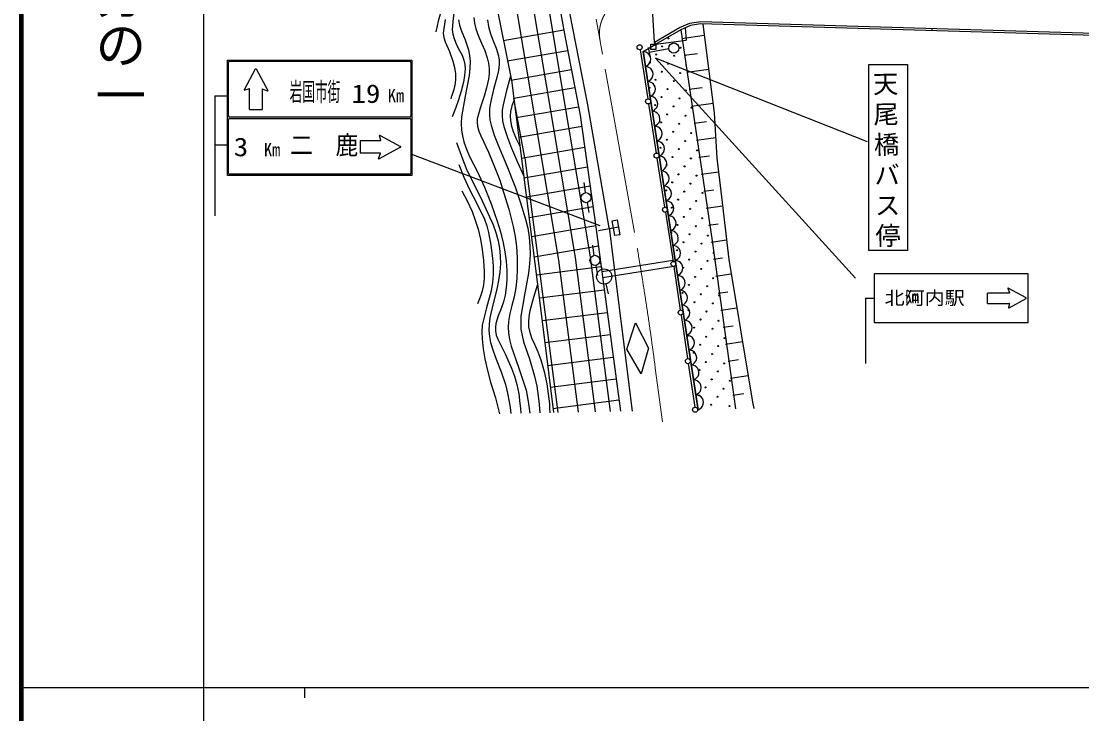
# Model space of a CAD drawing. Units: millimetres, scale not verified. Extents: x 40000 to 680000, y 20000 to 380000.
# Drawn here: x 40000 to 144785, y 202409 to 270806 of the extents above; entities that cross this region are included whole.
import ezdxf
from ezdxf.enums import TextEntityAlignment as Align

# ---------------------------------------------------------------- set-up
doc = ezdxf.new("R2010")
doc.units = ezdxf.units.MM
doc.header["$LTSCALE"] = 1000
doc.linetypes.add('CHAIN', pattern=[18.5, 12, -1.5, 3.5, -1.5])
for name, color, linetype, lineweight in [('M-BGD', 7, 'Continuous', 25), ('M-BMK', 2, 'CHAIN', 13), ('M-STR-STR1', 1, 'Continuous', 25), ('M-TTL', 2, 'Continuous', 140), ('M-TTL-BAND', 7, 'Continuous', 25)]:
    doc.layers.add(name, color=color, linetype=linetype, lineweight=lineweight)
doc.styles.add('@ＭＳ ゴシック', font='')
doc.styles.add('ＭＳ ゴシック', font='')
doc.styles.get('@ＭＳ ゴシック').set_extended_font_data('@MS Gothic')
doc.styles.get('ＭＳ ゴシック').set_extended_font_data('MS Gothic')

# ---------------------------------------------------------------- blocks, each defined once
blk = doc.blocks.new('BUHIN1')
at = {"color": 7, "linetype": 'Continuous', "lineweight": 25}
blk.add_line((42, -2000), (0, -5), dxfattribs=at)
blk.add_lwpolyline([(792, -1984), (-708, -2015), (-718, -1516), (782, -1484)], close=True, dxfattribs=at)
blk = doc.blocks.new('BUHIN2')
at = {"color": 7, "linetype": 'Continuous', "lineweight": 25}
blk.add_circle((0, 0), 746, dxfattribs=at)
blk = doc.blocks.new('BUHIN3')
at = {"color": 7, "linetype": 'Continuous', "lineweight": 25}
blk.add_circle((0, 0), 498, dxfattribs=at)
blk = doc.blocks.new('BUHIN21')
at = {"color": 7, "linetype": 'Continuous', "lineweight": 25}
blk.add_lwpolyline([(-746, 3), (-690, -169), (-602, -314), (-457, -479), (-293, -569), (-118, -626), (113, -627), (288, -572), (453, -483), (599, -319), (685, -174), (746, -3)], dxfattribs=at)
blk = doc.blocks.new('BUHIN38')
at = {"color": 7, "linetype": 'Continuous', "lineweight": 25}
blk.add_circle((0, 0), 249, dxfattribs=at)
blk = doc.blocks.new('BUHIN39')
at = {"color": 7, "linetype": 'Continuous', "lineweight": 25}
blk.add_circle((0, 0), 249, dxfattribs=at)

msp = doc.modelspace()

# ---------------------------------------------------------------- linework, layer by layer
at = {"layer": 'M-BGD'}
for p, q in [((84765, 283394), (88465, 264771)), ((86989, 283469), (93084, 247205)), ((88656, 283654), (94734, 247483)), ((90130, 283817), (96195, 247728)), ((92439, 276304), (93743, 269203)), ((95978, 262537), (93493, 275204)), ((107348, 270525), (108478, 261772)), ((107348, 270525), (108478, 261772)), ((93612, 269918), (87619, 268884)), ((105156, 269955), (108277, 249101)), ((105276, 269116), (107489, 269433)), ((105609, 270153), (105693, 268923)), ((129966, 270109), (129959, 269859)), ((93743, 269203), (95221, 261514)), ((101452, 267813), (102698, 268534)), ((102702, 268534), (102700, 268024)), ((102702, 268534), (105693, 268923)), ((93995, 267894), (88002, 266860)), ((101140, 267987), (101898, 263133)), ((101452, 267813), (106893, 232438)), ((106893, 232438), (101452, 267813)), ((101950, 268219), (102129, 267222)), ((103982, 268066), (102040, 267717)), ((105516, 267439), (106830, 267627)), ((60365, 255571), (60365, 266971)), ((60365, 266971), (78605, 266971)), ((60485, 261451), (60485, 266731)), ((60605, 266851), (78365, 266851)), ((78485, 266731), (78485, 261451)), ((78605, 266971), (78605, 255571)), ((102681, 267162), (122424, 245420)), ((123628, 258882), (102681, 267162)), ((123737, 248156), (123737, 266544)), ((123737, 266544), (127568, 266544)), ((127568, 266544), (127568, 248156)), ((62045, 264072), (63141, 266091)), ((63217, 266091), (64377, 263975)), ((94361, 265992), (88368, 264958)), ((105756, 265761), (107923, 266071)), ((62510, 264130), (62095, 264010)), ((62565, 262081), (62565, 264088)), ((63790, 264071), (63790, 262081)), ((64322, 263914), (63850, 264111)), ((88440, 264970), (91215, 243250)), ((94702, 264215), (88669, 263174)), ((105995, 264084), (107282, 264268)), ((59130, 263451), (59130, 251576)), ((59130, 263451), (60365, 263451)), ((89769, 257302), (88669, 263174)), ((62565, 262081), (63790, 262081)), ((95067, 262316), (88915, 261254)), ((98074, 250398), (95978, 262537)), ((101975, 262639), (102733, 257785)), ((106235, 262406), (108357, 262710)), ((60485, 255811), (60485, 261091)), ((78365, 261331), (60605, 261331)), ((60605, 261211), (78365, 261211)), ((78485, 261091), (78485, 255811)), ((95221, 261514), (96813, 250240)), ((108478, 261772), (108736, 257270)), ((108478, 261772), (108736, 257270)), ((95378, 260405), (89160, 259332)), ((106475, 260729), (107703, 260904)), ((73478, 259013), (73478, 257787)), ((73478, 259013), (75485, 259013)), ((75526, 259068), (75406, 259483)), ((75468, 259533), (77488, 258437)), ((106715, 259051), (108618, 259323)), ((60485, 258568), (59130, 258568)), ((75468, 257787), (73478, 257787)), ((77488, 258361), (75372, 257201)), ((95672, 258320), (89427, 257243)), ((75311, 257256), (75507, 257728)), ((78673, 257657), (97181, 250625)), ((89769, 257302), (93033, 232161)), ((102810, 257291), (103568, 252436)), ((106955, 257374), (108011, 257525)), ((108736, 257270), (109112, 254030)), ((108736, 257270), (109112, 254030)), ((78365, 255691), (60605, 255691)), ((95943, 256402), (89673, 255320)), ((107195, 255696), (108890, 255939)), ((78605, 255571), (60365, 255571)), ((95744, 253877), (95626, 254870)), ((96208, 254527), (89913, 253441)), ((107434, 254019), (108425, 254160)), ((109112, 254030), (109907, 247289)), ((95900, 252890), (96094, 251909)), ((107674, 252341), (109284, 252571)), ((96497, 252477), (90175, 251387)), ((103645, 251942), (104403, 247088)), ((96762, 250602), (90416, 249507)), ((107914, 250664), (108855, 250798)), ((96813, 250240), (99200, 232284)), ((98074, 250398), (100363, 232307)), ((97031, 248596), (90672, 247499)), ((96616, 247684), (96468, 248673)), ((108154, 248986), (109681, 249204)), ((108277, 249101), (110588, 232512)), ((94734, 247483), (96714, 232234)), ((96195, 247728), (98203, 232264)), ((97414, 246324), (97169, 247293)), ((108394, 247309), (109285, 247436)), ((127568, 248156), (123737, 248156)), ((97305, 246535), (90910, 245725)), ((93084, 247205), (95032, 232201)), ((96768, 246695), (96925, 245708)), ((97349, 246097), (104381, 247210)), ((97442, 245505), (104475, 246617)), ((104479, 246594), (105118, 242285)), ((109907, 247289), (112264, 233179)), ((108634, 245631), (110148, 245848)), ((139485, 245842), (124285, 245842)), ((124285, 245842), (124285, 241042)), ((139485, 241042), (139485, 245842)), ((97608, 244258), (91191, 243445)), ((97765, 244865), (97988, 243891)), ((137469, 244394), (137632, 244001)), ((139283, 243473), (137519, 244440)), ((91215, 243250), (92582, 232152)), ((108873, 243954), (109806, 244087)), ((123409, 243450), (123409, 236992)), ((123409, 243450), (124285, 243450)), ((135460, 242930), (135460, 243953)), ((137599, 243951), (135471, 243951)), ((137600, 242496), (139283, 243410)), ((109113, 242276), (110706, 242504)), ((135460, 242930), (137613, 242930)), ((137648, 242884), (137548, 242538)), ((97906, 242018), (91467, 241203)), ((99850, 238410), (100706, 241008)), ((100706, 241008), (101961, 238502)), ((105191, 241791), (105830, 237482)), ((124285, 241042), (139485, 241042)), ((109353, 240598), (110333, 240738)), ((98194, 239847), (91735, 239030)), ((109593, 238921), (111265, 239160)), ((101265, 235977), (99850, 238410)), ((101961, 238502), (101265, 235977)), ((98492, 237604), (92012, 236784)), ((105903, 236987), (106543, 232679)), ((109833, 237243), (110860, 237390)), ((110073, 235566), (111823, 235816)), ((98776, 235469), (92275, 234646)), ((110313, 233888), (111387, 234042)), ((99056, 233368), (92534, 232542)), ((112264, 233179), (112368, 232547))]:
    msp.add_line(p, q, dxfattribs=at)
for points in [[(79627, 277101), (80112, 276412), (80541, 275696), (80806, 275110), (81020, 274489), (81257, 273560), (81440, 272599), (81477, 272160), (81454, 271718), (81191, 270814), (80985, 269894), (80978, 269835), (80970, 269766)], [(82743, 271591), (82635, 270770), (82589, 269950), (82643, 269521), (82760, 269089), (83008, 268490), (83316, 267904), (83558, 267445), (83745, 266958), (83828, 266530), (83851, 266088), (83808, 265440), (83704, 264794), (83484, 263912), (83207, 263047), (82903, 262202), (82581, 261351)], [(81871, 270987), (81676, 269629), (81754, 269205), (81896, 268775), (82304, 267812), (82647, 266852), (82804, 266235), (82903, 265601), (82924, 265121), (82885, 264647), (82751, 264058), (82558, 263479), (82495, 263309), (82431, 263139)], [(83190, 270936), (83294, 270433), (83461, 269931), (83866, 268962), (84208, 267988), (84307, 267433), (84346, 266869), (84325, 266160), (84242, 265432), (83847, 263393), (83512, 261353), (83477, 260706), (83503, 260058), (83584, 259478), (83728, 258897), (83986, 258167), (84304, 257446), (85069, 255939), (85771, 254421), (86424, 252763), (87028, 251064), (87355, 250008), (87625, 248929), (87793, 248024), (87901, 247112), (87968, 246184), (87974, 245254), (87921, 244504), (87808, 243759), (87649, 243099), (87430, 242446), (87131, 241705), (86895, 240963), (86844, 240595), (86853, 240227), (86936, 239813), (87084, 239391), (87804, 237966), (88451, 236552), (88738, 235751), (88969, 234928), (89153, 233997), (89279, 233047), (89330, 232568), (89377, 232088)], [(84705, 271190), (84777, 270623), (84911, 270061), (85165, 269343), (85481, 268633), (85793, 267924), (86050, 267191), (86171, 266676), (86234, 266145), (86233, 265621), (86172, 265085), (85976, 264230), (85724, 263396), (85367, 262306), (85061, 261178), (85041, 260817), (85082, 260450), (85216, 259962), (85416, 259471), (86162, 257863), (86837, 256267), (87278, 255105), (87663, 253920), (88164, 252233), (88609, 250521), (88798, 249551), (88926, 248571), (89000, 247446), (89014, 246316), (88972, 245397), (88869, 244472), (88706, 243603), (88481, 242734), (88278, 241946), (88134, 241147), (88101, 240597), (88128, 240042), (88234, 239369), (88400, 238701), (89172, 236532), (89877, 234370), (90095, 233246), (90262, 232105)], [(86068, 270958), (86180, 270292), (86373, 269577), (86629, 268863), (86930, 268129), (87169, 267391), (87233, 266967), (87236, 266536), (87162, 265950), (87025, 265364), (86657, 264050), (86350, 262731), (86273, 262177), (86256, 261610), (86309, 261078), (86423, 260553), (86742, 259550), (87118, 258569), (87986, 256525), (88799, 254453), (89342, 252872), (89832, 251258), (90040, 250371), (90190, 249467), (90265, 248624), (90280, 247775), (90231, 246845), (90121, 245918), (89720, 243795), (89379, 241663), (89348, 241033), (89378, 240410), (89479, 239766), (89640, 239130), (90209, 237462), (90724, 235767), (90935, 234779), (91087, 233772), (91170, 232949), (91230, 232125)], [(88347, 265368), (87948, 263979), (87605, 262563), (87526, 262028), (87508, 261493), (87565, 260953), (87683, 260416), (88035, 259332), (88441, 258275), (89029, 256891), (89648, 255512)], [(88688, 263031), (88488, 262461), (88347, 261874), (88315, 261439), (88344, 261000), (88449, 260454), (88613, 259924), (88918, 259195), (89269, 258480)], [(83022, 258839), (83503, 257464), (84041, 256103), (85365, 253419), (86640, 250698), (86909, 249925), (87122, 249124), (87253, 248396), (87327, 247649), (87338, 246859), (87289, 246061), (87171, 245201), (86992, 244349), (86620, 242943), (86302, 241508), (86229, 240878), (86216, 240250), (86268, 239668), (86381, 239083), (86628, 238247), (86935, 237422), (87419, 236181), (87842, 234935), (88058, 234089), (88219, 233217), (88302, 232643), (88379, 232068)], [(83236, 256667), (83731, 255413), (84282, 254181), (85057, 252731), (85774, 251263), (86004, 250609), (86180, 249924), (86401, 248677), (86564, 247415), (86619, 246600), (86614, 245784), (86550, 244988), (86423, 244189), (85957, 242488), (85554, 240787), (85516, 240110), (85538, 239427), (85637, 238449), (85798, 237472), (86060, 236314), (86381, 235171), (86850, 233614), (87261, 232045)], [(83526, 254065), (84061, 253061), (84541, 252030), (84864, 251167), (85134, 250275), (85371, 249272), (85548, 248259), (85675, 247185), (85742, 246101), (85735, 245430), (85667, 244757), (85538, 244157), (85350, 243568), (85224, 243230), (85092, 242893)], [(91018, 244792), (90615, 243527), (90261, 242216), (90153, 241648), (90105, 241072), (90130, 240632), (90214, 240201), (90431, 239552), (90708, 238912), (91054, 238141), (91338, 237358), (91654, 236198), (91915, 235007), (92078, 234020), (92181, 233028), (92208, 232592), (92231, 232145)]]:
    msp.add_lwpolyline(points, dxfattribs=at)
for centre, radius in [((103333, 268311), 49.8), ((103945, 269101), 49.8), ((104476, 268155), 502), ((102720, 267520), 49.8), ((104518, 267392), 49.8), ((105131, 268182), 49.8), ((102107, 266730), 49.8), ((103906, 266601), 49.8), ((103293, 265811), 49.8), ((105091, 265683), 49.8), ((102068, 264230), 49.8), ((102681, 265021), 49.8), ((103866, 264102), 49.8), ((104479, 264892), 49.8), ((103254, 263311), 49.8), ((105052, 263183), 49.8), ((105664, 263973), 49.8), ((102641, 262521), 49.8), ((104439, 262392), 49.8), ((106238, 262264), 49.8), ((103827, 261602), 49.8), ((105625, 261474), 49.8), ((103214, 260812), 49.8), ((104400, 259893), 49.8), ((105012, 260683), 49.8), ((103787, 259102), 49.8), ((105586, 258974), 49.8), ((106198, 259764), 49.8), ((103175, 258312), 49.8), ((104973, 258184), 49.8), ((106771, 258055), 49.8), ((104360, 257393), 49.8), ((106159, 257265), 49.8), ((103748, 256603), 49.8), ((104934, 255684), 49.8), ((105546, 256474), 49.8), ((104321, 254893), 49.8), ((106119, 254765), 49.8), ((106732, 255555), 49.8), ((103708, 254103), 49.8), ((105507, 253975), 49.8), ((107305, 253846), 49.8), ((104894, 253184), 49.8), ((106692, 253056), 49.8), ((104282, 252394), 49.8), ((105467, 251475), 49.8), ((106080, 252265), 49.8), ((104855, 250684), 49.8), ((106653, 250556), 49.8), ((107265, 251347), 49.8), ((106040, 249766), 49.8), ((107839, 249637), 49.8), ((105428, 248975), 49.8), ((107226, 248847), 49.8), ((104815, 248185), 49.8), ((106001, 247266), 49.8), ((106613, 248056), 49.8), ((105388, 246476), 49.8), ((107187, 246347), 49.8), ((107799, 247138), 49.8), ((106574, 245557), 49.8), ((108372, 245428), 49.8), ((105962, 244766), 49.8), ((107760, 244638), 49.8), ((105349, 243976), 49.8), ((106535, 243057), 49.8), ((107147, 243847), 49.8), ((108945, 243719), 49.8), ((105922, 242267), 49.8), ((107720, 242138), 49.8), ((108333, 242929), 49.8), ((107108, 241348), 49.8), ((108906, 241219), 49.8), ((106495, 240557), 49.8), ((108293, 240429), 49.8), ((105883, 239767), 49.8), ((107681, 239639), 49.8), ((109479, 239510), 49.8), ((106456, 238058), 49.8), ((107068, 238848), 49.8), ((108254, 237929), 49.8), ((108867, 238720), 49.8), ((107641, 237139), 49.8), ((109440, 237010), 49.8), ((107029, 236348), 49.8), ((108827, 236220), 49.8), ((108215, 235430), 49.8), ((110013, 235301), 49.8), ((106989, 233849), 49.8), ((107602, 234639), 49.8), ((108788, 233720), 49.8), ((109400, 234511), 49.8), ((108175, 232930), 49.8), ((109973, 232802), 49.8)]:
    msp.add_circle(centre, radius, dxfattribs=at)
for centre, radius, start, end in [((60605, 266731), 120, 90, 180), ((78365, 266731), 120, 0, 90), ((105704, 266473), 49.8, 130.59289, 246.42971), ((63179, 266071), 43.2, 28.71979, 151.50226), ((62083, 264051), 43.2, 151.50226, 286.11285), ((62522, 264088), 43.2, 0, 106.11285), ((63834, 264071), 43.2, 67.39017, 180), ((64339, 263954), 43.2, 247.39014, 28.71979), ((60605, 261451), 120, 180, 270), ((60605, 261091), 120, 90, 180), ((78365, 261451), 120, 270, 0), ((78365, 261091), 120, 0, 90), ((102602, 260021), 49.8, 354.9999, 22.48967), ((75448, 259495), 43.2, 61.50226, 196.11285), ((75485, 259056), 43.2, 270, 16.11285), ((75468, 257744), 43.2, 337.39017, 90), ((77467, 258399), 43.2, 298.71979, 61.50226), ((75351, 257239), 43.2, 157.39014, 298.71979), ((60605, 255811), 120, 180, 270), ((78365, 255811), 120, 270, 0), ((104242, 249894), 49.8, 236.53438, 140.9552), ((108412, 247928), 49.8, 63.24544, 312.61391), ((137502, 244408), 36, 61.28021, 202.60983), ((137599, 243987), 36, 270, 22.60983), ((139266, 243442), 36, 298.49773, 61.28021), ((137582, 242528), 36, 163.88714, 298.49773), ((137613, 242894), 36, 343.88713, 90), ((106416, 235558), 49.8, 275.56919, 101.92038)]:
    msp.add_arc(centre, radius, start, end, dxfattribs=at)
at = {"layer": 'M-BMK'}
for p, q in [((94445, 284295), (98480, 261737)), ((98480, 261737), (100845, 248510)), ((102649, 236540), (103343, 231226))]:
    msp.add_line(p, q, dxfattribs=at)
for centre, radius, start, end in [((100779, 269600), 3651, 108.66238, 192.67657), ((-194844, 197837), 300000, 7.41238, 9.72449)]:
    msp.add_arc(centre, radius, start, end, dxfattribs=at)
at = {"layer": 'M-STR-STR1'}
for p, q in [((102573, 268750), (101843, 281005)), ((105043, 270179), (106069, 270626)), ((106139, 270384), (105156, 269955)), ((106069, 270626), (107113, 270783)), ((107128, 270532), (106139, 270384)), ((107113, 270783), (233660, 267052)), ((233556, 266805), (107128, 270532)), ((102573, 268750), (105043, 270179)), ((105156, 269955), (102698, 268534)), ((102198, 268026), (102200, 268536)), ((102200, 268536), (102702, 268534)), ((102698, 268534), (102573, 268750)), ((102698, 268534), (102700, 268024)), ((102700, 268024), (102198, 268026))]:
    msp.add_line(p, q, dxfattribs=at)
at = {"layer": 'M-TTL'}
msp.add_line((40000, 380000), (40000, 20000), dxfattribs=at)
at = {"layer": 'M-TTL-BAND'}
for p, q in [((58000, 370000), (58000, 20000)), ((40000, 205000), (579000, 205000)), ((68000, 205000), (68000, 204000))]:
    msp.add_line(p, q, dxfattribs=at)

# ---------------------------------------------------------------- block references
at = {"layer": 'M-BGD', "rotation": 98.9798}
for name, p in [('BUHIN38', (101102, 268234)), ('BUHIN21', (101565, 267076)), ('BUHIN21', (101792, 265602)), ('BUHIN21', (102019, 264128)), ('BUHIN38', (101937, 262886)), ('BUHIN21', (102246, 262654)), ('BUHIN21', (102472, 261180)), ('BUHIN21', (102699, 259706)), ('BUHIN21', (102926, 258232)), ('BUHIN38', (102772, 257538)), ('BUHIN21', (103152, 256758)), ('BUHIN21', (103379, 255284)), ('BUHIN21', (103606, 253810)), ('BUHIN3', (95802, 253380)), ('BUHIN21', (103833, 252336)), ('BUHIN38', (103607, 252189)), ('BUHIN21', (104059, 250863)), ('BUHIN1', (97032, 250102)), ('BUHIN21', (104286, 249389)), ('BUHIN21', (104513, 247915)), ('BUHIN3', (96690, 247189)), ('BUHIN2', (97598, 245597)), ('BUHIN38', (104442, 246841)), ('BUHIN39', (104442, 246841)), ('BUHIN21', (104740, 246441)), ('BUHIN21', (104966, 244967)), ('BUHIN21', (105193, 243493)), ('BUHIN39', (105154, 242038)), ('BUHIN21', (105420, 242019)), ('BUHIN21', (105646, 240545)), ('BUHIN21', (105873, 239071)), ('BUHIN21', (106100, 237597)), ('BUHIN39', (105867, 237235)), ('BUHIN21', (106327, 236123)), ('BUHIN21', (106553, 234649)), ('BUHIN21', (106780, 233175)), ('BUHIN39', (106579, 232432))]:
    msp.add_blockref(name, p, dxfattribs=at)

# ---------------------------------------------------------------- texts
at = {"layer": 'M-BGD', "style": 'ＭＳ ゴシック'}
for s, height, width, p in [('岩国市街', 1833, 0.5, (66519, 262371)), ('19', 1833, 1.15, (72621, 262190)), ('Km', 1320, 0.9, (76217, 262408)), ('3', 1833, 1.15, (60999, 256923)), ('二\u3000鹿', 1833, 0.9, (66556, 257105)), ('Km', 1320, 0.9, (63977, 257069)), ('北河内駅', 1320, 1.1, (125300, 242418)), ('Km', 1320, 0.75, (127342, 242562))]:
    msp.add_text(s, height=height, dxfattribs=dict(at, width=width)).set_placement(p, align=Align.BOTTOM_LEFT)
at = {"layer": 'M-BGD', "insert": (124175, 265887), "char_height": 1833, "attachment_point": 7, "rotation": 270.9, "style": '@ＭＳ ゴシック'}
msp.add_mtext('\\T1.2;天尾橋バス停', dxfattribs=at)
at = {"layer": 'M-TTL-BAND', "style": '@ＭＳ ゴシック'}
msp.add_text('縮尺千分の一', height=3666, rotation=270, dxfattribs=at).set_placement((49777, 261030), align=Align.MIDDLE_RIGHT)

doc.saveas('drawing.dxf')
